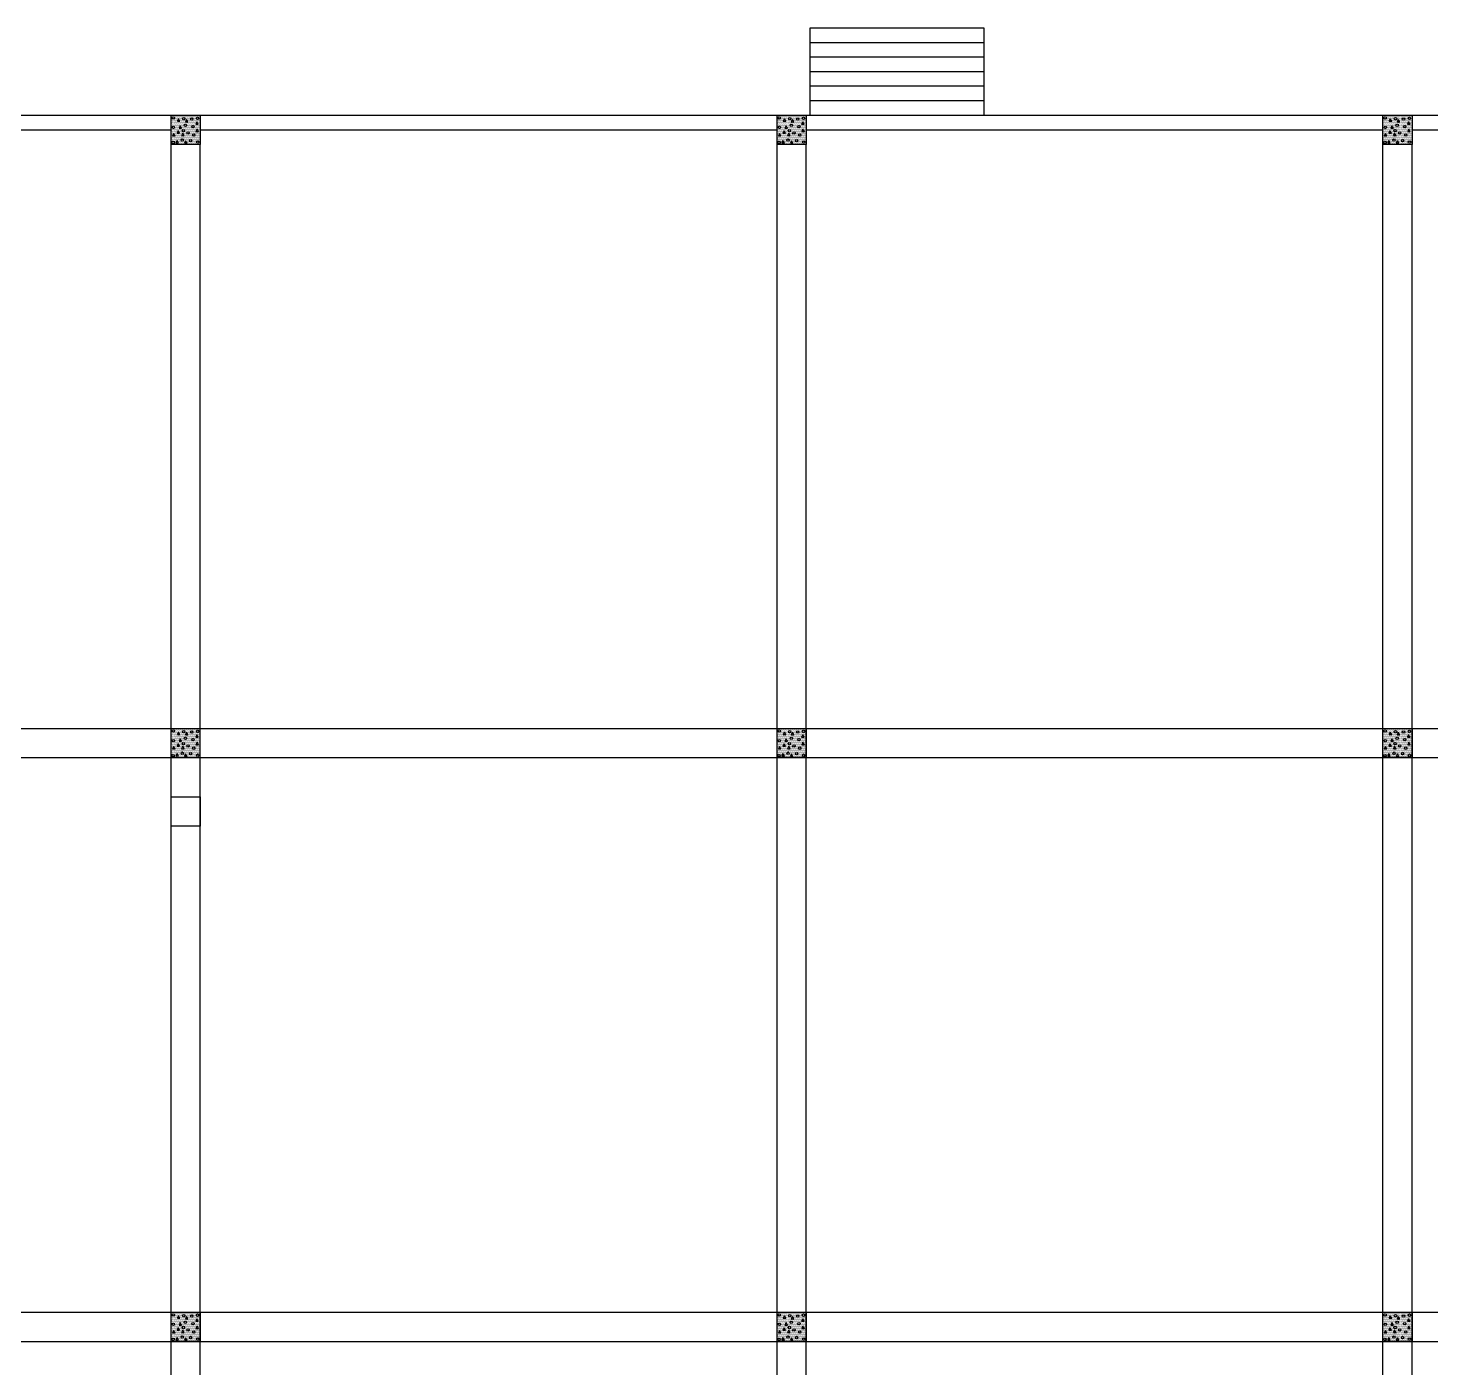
# Model space of a CAD drawing. Header units: feet. Extents: x 655 to 3246, y 42 to 1922.
# Drawn here: x 1078.1 to 1174.2, y 392 to 483.8 of the extents above; entities that cross this region are included whole.
import ezdxf

# ---------------------------------------------------------------- set-up
doc = ezdxf.new("R2010")
doc.units = ezdxf.units.FT
doc.header["$MEASUREMENT"] = 0
for name, color, linetype in [('beampillar', 80, 'Continuous'), ('hatch pillar', 20, 'Continuous'), ('prep side', 220, 'Continuous'), ('wall', 24, 'Continuous')]:
    doc.layers.add(name, color=color, linetype=linetype)

# ---------------------------------------------------------------- blocks, each defined once
blk = doc.blocks.new('hatchedpillar')
at = {"layer": 'hatch pillar', "linetype": 'ByBlock', "true_color": 0xf4ee51}
h = blk.add_hatch(dxfattribs=at)
h.set_pattern_fill('DOTS', color=41, scale=0.74)
h.set_pattern_definition([(0, (80.982302, 1.985157), (0.023125, 0.04625), [0, -0.04625])])
h.paths.add_polyline_path([(284.8, 256.403), (282.8, 256.403), (282.8, 254.403), (284.8, 254.403)])
h = blk.add_hatch(dxfattribs=at)
h.set_pattern_fill('DOTS', color=41, scale=0.74)
h.set_pattern_definition([(0, (122.482302, 1.985157), (0.023125, 0.04625), [0, -0.04625])])
h.paths.add_polyline_path([(326.3, 256.403), (324.3, 256.403), (324.3, 254.403), (326.3, 254.403)])
h = blk.add_hatch(dxfattribs=at)
h.set_pattern_fill('DOTS', color=41, scale=0.74)
h.set_pattern_definition([(0, (163.982302, 1.985157), (0.023125, 0.04625), [0, -0.04625])])
h.paths.add_polyline_path([(367.8, 256.403), (365.8, 256.403), (365.8, 254.403), (367.8, 254.403)])
h = blk.add_hatch(dxfattribs=at)
h.set_pattern_fill('DOTS', color=41, scale=0.74)
h.set_pattern_definition([(0, (80.9823, -40.014843), (0.023125, 0.04625), [0, -0.04625])])
h.paths.add_polyline_path([(284.8, 214.403), (282.8, 214.403), (282.8, 212.403), (284.8, 212.403)])
h = blk.add_hatch(dxfattribs=at)
h.set_pattern_fill('DOTS', color=41, scale=0.74)
h.set_pattern_definition([(0, (122.4823, -40.014843), (0.023125, 0.04625), [0, -0.04625])])
h.paths.add_polyline_path([(326.3, 214.403), (324.3, 214.403), (324.3, 212.403), (326.3, 212.403)])
h = blk.add_hatch(dxfattribs=at)
h.set_pattern_fill('DOTS', color=41, scale=0.74)
h.set_pattern_definition([(0, (163.9823, -40.014843), (0.023125, 0.04625), [0, -0.04625])])
h.paths.add_polyline_path([(367.8, 214.403), (365.8, 214.403), (365.8, 212.403), (367.8, 212.403)])
h = blk.add_hatch(dxfattribs=at)
h.set_pattern_fill('DOTS', color=41, scale=0.74)
h.set_pattern_definition([(0, (80.9823, -80.014843), (0.023125, 0.04625), [0, -0.04625])])
h.paths.add_polyline_path([(284.8, 174.403), (282.8, 174.403), (282.8, 172.403), (284.8, 172.403)])
h = blk.add_hatch(dxfattribs=at)
h.set_pattern_fill('DOTS', color=41, scale=0.74)
h.set_pattern_definition([(0, (122.4823, -80.014843), (0.023125, 0.04625), [0, -0.04625])])
h.paths.add_polyline_path([(326.3, 174.403), (324.3, 174.403), (324.3, 172.403), (326.3, 172.403)])
h = blk.add_hatch(dxfattribs=at)
h.set_pattern_fill('DOTS', color=41, scale=0.74)
h.set_pattern_definition([(0, (163.9823, -80.014843), (0.023125, 0.04625), [0, -0.04625])])
h.paths.add_polyline_path([(367.8, 174.403), (365.8, 174.403), (365.8, 172.403), (367.8, 172.403)])
at = {"layer": 'hatch pillar', "linetype": 'Continuous', "lineweight": -3, "ltscale": 2}
for p, q in [((283.321, 256.163), (283.244, 256.001)), ((283.244, 256.001), (283.422, 256.001)), ((283.422, 256.001), (283.321, 256.163)), ((283.437, 255.7), (283.36, 255.538)), ((283.537, 255.538), (283.437, 255.7)), ((283.87, 256.132), (283.792, 255.97)), ((283.792, 255.97), (283.97, 255.97)), ((283.97, 255.97), (283.87, 256.132)), ((284.577, 255.973), (284.5, 255.811)), ((284.5, 255.811), (284.677, 255.811)), ((284.677, 255.811), (284.577, 255.973)), ((324.821, 256.163), (324.744, 256.001)), ((324.744, 256.001), (324.922, 256.001)), ((324.922, 256.001), (324.821, 256.163)), ((324.937, 255.7), (324.86, 255.538)), ((325.037, 255.538), (324.937, 255.7)), ((325.37, 256.132), (325.292, 255.97)), ((325.292, 255.97), (325.47, 255.97)), ((325.47, 255.97), (325.37, 256.132)), ((326.077, 255.973), (326, 255.811)), ((326, 255.811), (326.177, 255.811)), ((326.177, 255.811), (326.077, 255.973)), ((366.321, 256.163), (366.244, 256.001)), ((366.244, 256.001), (366.422, 256.001)), ((366.422, 256.001), (366.321, 256.163)), ((366.437, 255.7), (366.36, 255.538)), ((366.537, 255.538), (366.437, 255.7)), ((366.87, 256.132), (366.792, 255.97)), ((366.792, 255.97), (366.97, 255.97)), ((366.97, 255.97), (366.87, 256.132)), ((367.577, 255.973), (367.5, 255.811)), ((367.5, 255.811), (367.677, 255.811)), ((367.677, 255.811), (367.577, 255.973)), ((282.987, 255.162), (282.91, 255)), ((282.91, 255), (283.088, 255)), ((283.088, 255), (282.987, 255.162)), ((283.221, 254.689), (283.144, 254.527)), ((283.298, 255.345), (283.221, 255.183)), ((283.221, 255.183), (283.398, 255.183)), ((283.321, 254.527), (283.221, 254.689)), ((283.398, 255.183), (283.298, 255.345)), ((283.36, 255.538), (283.537, 255.538)), ((283.615, 255.183), (283.537, 255.021)), ((283.537, 255.021), (283.715, 255.021)), ((283.715, 255.021), (283.615, 255.183)), ((283.808, 254.659), (283.731, 254.497)), ((283.908, 254.497), (283.808, 254.659)), ((284.591, 255.458), (284.514, 255.296)), ((284.514, 255.296), (284.691, 255.296)), ((284.691, 255.296), (284.591, 255.458)), ((324.487, 255.162), (324.41, 255)), ((324.41, 255), (324.588, 255)), ((324.588, 255), (324.487, 255.162)), ((324.721, 254.689), (324.644, 254.527)), ((324.798, 255.345), (324.721, 255.183)), ((324.721, 255.183), (324.898, 255.183)), ((324.821, 254.527), (324.721, 254.689)), ((324.898, 255.183), (324.798, 255.345)), ((324.86, 255.538), (325.037, 255.538)), ((325.115, 255.183), (325.037, 255.021)), ((325.037, 255.021), (325.215, 255.021)), ((325.215, 255.021), (325.115, 255.183)), ((325.308, 254.659), (325.231, 254.497)), ((325.408, 254.497), (325.308, 254.659)), ((326.091, 255.458), (326.014, 255.296)), ((326.014, 255.296), (326.191, 255.296)), ((326.191, 255.296), (326.091, 255.458)), ((365.987, 255.162), (365.91, 255)), ((365.91, 255), (366.088, 255)), ((366.088, 255), (365.987, 255.162)), ((366.221, 254.689), (366.144, 254.527)), ((366.298, 255.345), (366.221, 255.183)), ((366.221, 255.183), (366.398, 255.183)), ((366.321, 254.527), (366.221, 254.689)), ((366.398, 255.183), (366.298, 255.345)), ((366.36, 255.538), (366.537, 255.538)), ((366.615, 255.183), (366.537, 255.021)), ((366.537, 255.021), (366.715, 255.021)), ((366.715, 255.021), (366.615, 255.183)), ((366.808, 254.659), (366.731, 254.497)), ((366.908, 254.497), (366.808, 254.659)), ((367.591, 255.458), (367.514, 255.296)), ((367.514, 255.296), (367.691, 255.296)), ((367.691, 255.296), (367.591, 255.458)), ((283.144, 254.527), (283.321, 254.527)), ((283.731, 254.497), (283.908, 254.497)), ((324.644, 254.527), (324.821, 254.527)), ((325.231, 254.497), (325.408, 254.497)), ((366.144, 254.527), (366.321, 254.527)), ((366.731, 254.497), (366.908, 254.497)), ((283.298, 213.345), (283.221, 213.183)), ((283.321, 214.163), (283.244, 214.001)), ((283.244, 214.001), (283.422, 214.001)), ((283.398, 213.183), (283.298, 213.345)), ((283.422, 214.001), (283.321, 214.163)), ((283.437, 213.7), (283.36, 213.538)), ((283.36, 213.538), (283.537, 213.538)), ((283.537, 213.538), (283.437, 213.7)), ((283.87, 214.132), (283.792, 213.97)), ((283.792, 213.97), (283.97, 213.97)), ((283.97, 213.97), (283.87, 214.132)), ((284.577, 213.973), (284.5, 213.811)), ((284.5, 213.811), (284.677, 213.811)), ((284.591, 213.458), (284.514, 213.296)), ((284.677, 213.811), (284.577, 213.973)), ((284.691, 213.296), (284.591, 213.458)), ((324.798, 213.345), (324.721, 213.183)), ((324.821, 214.163), (324.744, 214.001)), ((324.744, 214.001), (324.922, 214.001)), ((324.898, 213.183), (324.798, 213.345)), ((324.922, 214.001), (324.821, 214.163)), ((324.937, 213.7), (324.86, 213.538)), ((324.86, 213.538), (325.037, 213.538)), ((325.037, 213.538), (324.937, 213.7)), ((325.37, 214.132), (325.292, 213.97)), ((325.292, 213.97), (325.47, 213.97)), ((325.47, 213.97), (325.37, 214.132)), ((326.077, 213.973), (326, 213.811)), ((326, 213.811), (326.177, 213.811)), ((326.091, 213.458), (326.014, 213.296)), ((326.177, 213.811), (326.077, 213.973)), ((326.191, 213.296), (326.091, 213.458)), ((366.298, 213.345), (366.221, 213.183)), ((366.321, 214.163), (366.244, 214.001)), ((366.244, 214.001), (366.422, 214.001)), ((366.398, 213.183), (366.298, 213.345)), ((366.422, 214.001), (366.321, 214.163)), ((366.437, 213.7), (366.36, 213.538)), ((366.36, 213.538), (366.537, 213.538)), ((366.537, 213.538), (366.437, 213.7)), ((366.87, 214.132), (366.792, 213.97)), ((366.792, 213.97), (366.97, 213.97)), ((366.97, 213.97), (366.87, 214.132)), ((367.577, 213.973), (367.5, 213.811)), ((367.5, 213.811), (367.677, 213.811)), ((367.591, 213.458), (367.514, 213.296)), ((367.677, 213.811), (367.577, 213.973)), ((367.691, 213.296), (367.591, 213.458)), ((282.987, 213.162), (282.91, 213)), ((282.91, 213), (283.088, 213)), ((283.088, 213), (282.987, 213.162)), ((283.221, 212.689), (283.144, 212.527)), ((283.144, 212.527), (283.321, 212.527)), ((283.221, 213.183), (283.398, 213.183)), ((283.321, 212.527), (283.221, 212.689)), ((283.615, 213.183), (283.537, 213.021)), ((283.537, 213.021), (283.715, 213.021)), ((283.715, 213.021), (283.615, 213.183)), ((283.808, 212.659), (283.731, 212.497)), ((283.731, 212.497), (283.908, 212.497)), ((283.908, 212.497), (283.808, 212.659)), ((284.514, 213.296), (284.691, 213.296)), ((324.487, 213.162), (324.41, 213)), ((324.41, 213), (324.588, 213)), ((324.588, 213), (324.487, 213.162)), ((324.721, 212.689), (324.644, 212.527)), ((324.644, 212.527), (324.821, 212.527)), ((324.721, 213.183), (324.898, 213.183)), ((324.821, 212.527), (324.721, 212.689)), ((325.115, 213.183), (325.037, 213.021)), ((325.037, 213.021), (325.215, 213.021)), ((325.215, 213.021), (325.115, 213.183)), ((325.308, 212.659), (325.231, 212.497)), ((325.231, 212.497), (325.408, 212.497)), ((325.408, 212.497), (325.308, 212.659)), ((326.014, 213.296), (326.191, 213.296)), ((365.987, 213.162), (365.91, 213)), ((365.91, 213), (366.088, 213)), ((366.088, 213), (365.987, 213.162)), ((366.221, 212.689), (366.144, 212.527)), ((366.144, 212.527), (366.321, 212.527)), ((366.221, 213.183), (366.398, 213.183)), ((366.321, 212.527), (366.221, 212.689)), ((366.615, 213.183), (366.537, 213.021)), ((366.537, 213.021), (366.715, 213.021)), ((366.715, 213.021), (366.615, 213.183)), ((366.808, 212.659), (366.731, 212.497)), ((366.731, 212.497), (366.908, 212.497)), ((366.908, 212.497), (366.808, 212.659)), ((367.514, 213.296), (367.691, 213.296)), ((283.321, 174.163), (283.244, 174.001)), ((283.244, 174.001), (283.422, 174.001)), ((283.422, 174.001), (283.321, 174.163)), ((283.87, 174.132), (283.792, 173.97)), ((283.792, 173.97), (283.97, 173.97)), ((283.97, 173.97), (283.87, 174.132)), ((284.577, 173.973), (284.5, 173.811)), ((284.677, 173.811), (284.577, 173.973)), ((324.821, 174.163), (324.744, 174.001)), ((324.744, 174.001), (324.922, 174.001)), ((324.922, 174.001), (324.821, 174.163)), ((325.37, 174.132), (325.292, 173.97)), ((325.292, 173.97), (325.47, 173.97)), ((325.47, 173.97), (325.37, 174.132)), ((326.077, 173.973), (326, 173.811)), ((326.177, 173.811), (326.077, 173.973)), ((366.321, 174.163), (366.244, 174.001)), ((366.244, 174.001), (366.422, 174.001)), ((366.422, 174.001), (366.321, 174.163)), ((366.87, 174.132), (366.792, 173.97)), ((366.792, 173.97), (366.97, 173.97)), ((366.97, 173.97), (366.87, 174.132)), ((367.577, 173.973), (367.5, 173.811)), ((367.677, 173.811), (367.577, 173.973)), ((282.987, 173.162), (282.91, 173)), ((282.91, 173), (283.088, 173)), ((283.088, 173), (282.987, 173.162)), ((283.298, 173.345), (283.221, 173.183)), ((283.221, 173.183), (283.398, 173.183)), ((283.398, 173.183), (283.298, 173.345)), ((283.437, 173.7), (283.36, 173.538)), ((283.36, 173.538), (283.537, 173.538)), ((283.537, 173.538), (283.437, 173.7)), ((283.615, 173.183), (283.537, 173.021)), ((283.537, 173.021), (283.715, 173.021)), ((283.715, 173.021), (283.615, 173.183)), ((284.5, 173.811), (284.677, 173.811)), ((284.591, 173.458), (284.514, 173.296)), ((284.514, 173.296), (284.691, 173.296)), ((284.691, 173.296), (284.591, 173.458)), ((324.487, 173.162), (324.41, 173)), ((324.41, 173), (324.588, 173)), ((324.588, 173), (324.487, 173.162)), ((324.798, 173.345), (324.721, 173.183)), ((324.721, 173.183), (324.898, 173.183)), ((324.898, 173.183), (324.798, 173.345)), ((324.937, 173.7), (324.86, 173.538)), ((324.86, 173.538), (325.037, 173.538)), ((325.037, 173.538), (324.937, 173.7)), ((325.115, 173.183), (325.037, 173.021)), ((325.037, 173.021), (325.215, 173.021)), ((325.215, 173.021), (325.115, 173.183)), ((326, 173.811), (326.177, 173.811)), ((326.091, 173.458), (326.014, 173.296)), ((326.014, 173.296), (326.191, 173.296)), ((326.191, 173.296), (326.091, 173.458)), ((365.987, 173.162), (365.91, 173)), ((365.91, 173), (366.088, 173)), ((366.088, 173), (365.987, 173.162)), ((366.298, 173.345), (366.221, 173.183)), ((366.221, 173.183), (366.398, 173.183)), ((366.398, 173.183), (366.298, 173.345)), ((366.437, 173.7), (366.36, 173.538)), ((366.36, 173.538), (366.537, 173.538)), ((366.537, 173.538), (366.437, 173.7)), ((366.615, 173.183), (366.537, 173.021)), ((366.537, 173.021), (366.715, 173.021)), ((366.715, 173.021), (366.615, 173.183)), ((367.5, 173.811), (367.677, 173.811)), ((367.591, 173.458), (367.514, 173.296)), ((367.514, 173.296), (367.691, 173.296)), ((367.691, 173.296), (367.591, 173.458)), ((283.221, 172.689), (283.144, 172.527)), ((283.144, 172.527), (283.321, 172.527)), ((283.321, 172.527), (283.221, 172.689)), ((283.808, 172.659), (283.731, 172.497)), ((283.731, 172.497), (283.908, 172.497)), ((283.908, 172.497), (283.808, 172.659)), ((324.721, 172.689), (324.644, 172.527)), ((324.644, 172.527), (324.821, 172.527)), ((324.821, 172.527), (324.721, 172.689)), ((325.308, 172.659), (325.231, 172.497)), ((325.231, 172.497), (325.408, 172.497)), ((325.408, 172.497), (325.308, 172.659)), ((366.221, 172.689), (366.144, 172.527)), ((366.144, 172.527), (366.321, 172.527)), ((366.321, 172.527), (366.221, 172.689)), ((366.808, 172.659), (366.731, 172.497)), ((366.731, 172.497), (366.908, 172.497)), ((366.908, 172.497), (366.808, 172.659))]:
    blk.add_line(p, q, dxfattribs=at)
for centre in [(282.969, 256.234), (282.976, 255.578), (283.677, 256.186), (283.792, 255.723), (284.225, 256.155), (284.312, 255.635), (284.63, 256.213), (324.469, 256.234), (324.476, 255.578), (325.177, 256.186), (325.292, 255.723), (325.725, 256.155), (325.812, 255.635), (326.13, 256.213), (365.969, 256.234), (365.976, 255.578), (366.677, 256.186), (366.792, 255.723), (367.225, 256.155), (367.312, 255.635), (367.63, 256.213), (283.576, 254.713), (283.653, 255.368), (283.97, 255.206), (284.163, 254.682), (284.368, 255.056), (284.637, 254.576), (325.076, 254.713), (325.153, 255.368), (325.47, 255.206), (325.663, 254.682), (325.868, 255.056), (326.137, 254.576), (366.576, 254.713), (366.653, 255.368), (366.97, 255.206), (367.163, 254.682), (367.368, 255.056), (367.637, 254.576), (282.955, 254.548), (324.455, 254.548), (365.955, 254.548), (282.969, 214.234), (284.63, 214.213), (324.469, 214.234), (326.13, 214.213), (365.969, 214.234), (367.63, 214.213), (282.976, 213.578), (283.653, 213.368), (283.677, 214.186), (283.792, 213.723), (284.225, 214.155), (284.312, 213.635), (324.476, 213.578), (325.153, 213.368), (325.177, 214.186), (325.292, 213.723), (325.725, 214.155), (325.812, 213.635), (365.976, 213.578), (366.653, 213.368), (366.677, 214.186), (366.792, 213.723), (367.225, 214.155), (367.312, 213.635), (282.955, 212.548), (283.576, 212.713), (283.97, 213.206), (284.163, 212.682), (284.368, 213.056), (284.637, 212.576), (324.455, 212.548), (325.076, 212.713), (325.47, 213.206), (325.663, 212.682), (325.868, 213.056), (326.137, 212.576), (365.955, 212.548), (366.576, 212.713), (366.97, 213.206), (367.163, 212.682), (367.368, 213.056), (367.637, 212.576), (282.969, 174.234), (283.677, 174.186), (284.225, 174.155), (284.63, 174.213), (324.469, 174.234), (325.177, 174.186), (325.725, 174.155), (326.13, 174.213), (365.969, 174.234), (366.677, 174.186), (367.225, 174.155), (367.63, 174.213), (282.976, 173.578), (283.653, 173.368), (283.792, 173.723), (283.97, 173.206), (284.312, 173.635), (284.368, 173.056), (324.476, 173.578), (325.153, 173.368), (325.292, 173.723), (325.47, 173.206), (325.812, 173.635), (325.868, 173.056), (365.976, 173.578), (366.653, 173.368), (366.792, 173.723), (366.97, 173.206), (367.312, 173.635), (367.368, 173.056), (282.955, 172.548), (283.576, 172.713), (284.163, 172.682), (284.637, 172.576), (324.455, 172.548), (325.076, 172.713), (325.663, 172.682), (326.137, 172.576), (365.955, 172.548), (366.576, 172.713), (367.163, 172.682), (367.637, 172.576)]:
    blk.add_circle(centre, 0.0821, dxfattribs=at)

msp = doc.modelspace()

# ---------------------------------------------------------------- linework, layer by layer
for p, q in [((1131.68461, 483.75303), (1131.68461, 479.76903)), ((1143.63661, 483.75303), (1131.68461, 483.75303)), ((1143.63661, 479.76903), (1143.63661, 483.75303)), ((1131.68461, 482.75703), (1143.63661, 482.75703)), ((1143.63661, 481.76103), (1131.68461, 481.76103)), ((1131.68461, 481.76103), (1131.68461, 477.77703)), ((1143.63661, 477.77703), (1143.63661, 481.76103)), ((1143.63661, 480.76503), (1131.68461, 480.76503)), ((1143.63661, 479.76903), (1131.68461, 479.76903)), ((1143.63661, 478.77303), (1131.68461, 478.77303)), ((1138.65661, 477.77703), (1143.63661, 477.77703))]:
    msp.add_line(p, q)
at = {"layer": 'beampillar', "linetype": 'ByBlock'}
for p, q in [((1087.94839, 311.2501), (1087.94839, 475.77706)), ((1089.94839, 311.2501), (1089.94839, 475.77706)), ((1129.44839, 311.2501), (1129.44839, 475.77706)), ((1131.44839, 311.2501), (1131.44839, 475.77706)), ((1170.94839, 311.2501), (1170.94839, 475.77706)), ((1172.94839, 311.2501), (1172.94839, 475.77706)), ((1004.94839, 435.77706), (1262.42174, 435.77706)), ((1004.94839, 433.77706), (1262.42174, 433.77706)), ((1004.94839, 395.77706), (1262.42174, 395.77706)), ((1004.94839, 393.77706), (1262.42174, 393.77706))]:
    msp.add_line(p, q, dxfattribs=at)
for points in [[(1087.94839, 477.77706), (1089.94839, 477.77706), (1089.94839, 475.77706), (1087.94839, 475.77706)], [(1129.44839, 477.77706), (1131.44839, 477.77706), (1131.44839, 475.77706), (1129.44839, 475.77706)], [(1170.94839, 477.77706), (1172.94839, 477.77706), (1172.94839, 475.77706), (1170.94839, 475.77706)], [(1129.44839, 435.77706), (1131.44839, 435.77706), (1131.44839, 433.77706), (1129.44839, 433.77706)], [(1170.94839, 435.77706), (1172.94839, 435.77706), (1172.94839, 433.77706), (1170.94839, 433.77706)], [(1087.94839, 431.07642), (1089.94839, 431.07642), (1089.94839, 429.07642), (1087.94839, 429.07642)], [(1087.94839, 395.77706), (1089.94839, 395.77706), (1089.94839, 393.77706), (1087.94839, 393.77706)], [(1129.44839, 395.77706), (1131.44839, 395.77706), (1131.44839, 393.77706), (1129.44839, 393.77706)], [(1170.94839, 395.77706), (1172.94839, 395.77706), (1172.94839, 393.77706), (1170.94839, 393.77706)]]:
    msp.add_lwpolyline(points, close=True, dxfattribs=at)
at = {"layer": 'wall', "linetype": 'ByBlock'}
for p, q in [((1004.94839, 477.77706), (1192.80932, 477.77706)), ((1048.44839, 476.77706), (1087.94839, 476.77706)), ((1089.94839, 476.77706), (1129.44839, 476.77706)), ((1131.44839, 476.77706), (1170.94839, 476.77706)), ((1172.94839, 476.77706), (1192.80932, 476.77706))]:
    msp.add_line(p, q, dxfattribs=at)

# ---------------------------------------------------------------- block references
at = {"layer": 'prep side', "linetype": 'ByBlock'}
msp.add_blockref('hatchedpillar', (805.13158, 221.36436), dxfattribs=at)

doc.saveas('drawing.dxf')
